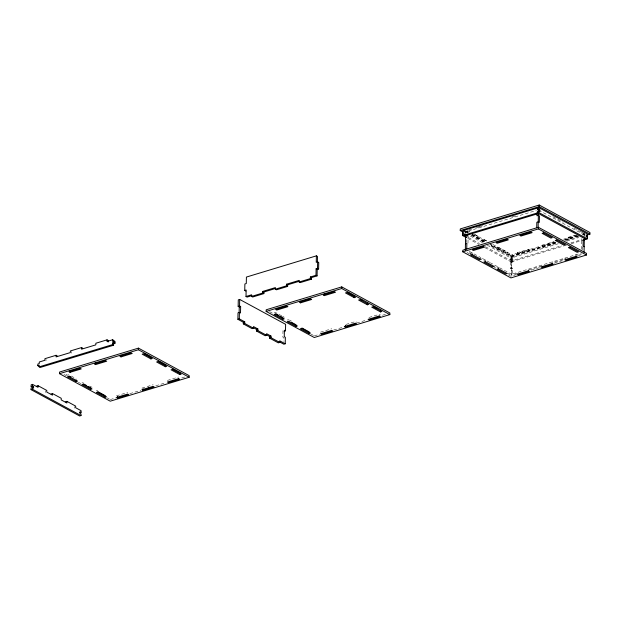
<?xml version="1.0" encoding="UTF-8"?>
<svg xmlns="http://www.w3.org/2000/svg" width="621" height="621" viewBox="0 0 621 621"><rect width="100%" height="100%" fill="white"/><g stroke="black" fill="none" stroke-linecap="round" stroke-linejoin="round"><path stroke-width="0.47" stroke-dasharray="3.1 2.33" d="M45.97 360.894L46.001 359.272M45.372 392.503L45.403 390.881M71.438 353.17L71.477 351.556M74.241 408.152L74.279 406.538M282.99 330.644L282.858 337.125L283.952 337.715L283.875 341.418M465.665 233.706L465.727 230.934M466.588 242.632L466.682 238.006M467.07 233.286L467.124 230.507L469.903 232.013M467.97 243.137L468.063 238.503M468.079 237.579L468.118 235.732M470.749 254.952L470.788 253.337L467.66 251.637M472.154 254.532L472.185 252.91L470.788 253.337M472.216 234.226L476.982 236.818L476.951 238.433L478.349 238.014L478.387 236.391L474.405 234.233M482.672 239.9L482.641 241.522L484.038 241.095L484.07 239.473L482.672 239.9L485.855 241.623M485.273 261.643L485.312 260.028L483.914 260.447L480.266 258.476M491.421 244.643L491.39 246.265L492.787 245.838L492.818 244.216M497.111 247.725L497.072 249.347L498.477 248.92L498.508 247.305L497.111 247.725L505.859 252.468L507.256 252.048L507.225 253.663L505.828 254.09L505.859 252.468M498.399 268.761L498.438 267.139L497.033 267.566L494.122 265.982M485.358 246.723L512.589 261.488L512.628 259.873L511.223 260.292L510.128 259.702L510.167 258.08L511.564 257.661L512.659 258.251L512.69 256.628L490.404 244.542M494.79 265.167L512.651 274.847L512.791 268.373L511.386 268.792L510.291 268.202L510.431 261.72L511.828 261.294L512.923 261.891L513.062 255.41L492.616 244.325M558.341 243.719L510.99 258.072L511.021 256.45L490.823 245.505M566.43 245.171L511.192 261.915L511.293 257.055L489.798 245.404M517.448 273.395L511.254 275.274L511.657 255.836L490.396 244.301M517.231 252.724L517.2 254.338L518.287 254.936L518.325 253.314L517.231 252.724L528.424 249.331L529.519 249.921L529.488 251.544L528.393 250.946L528.424 249.331M542.7 245L542.669 246.622L543.763 247.212L543.794 245.598L542.7 245L553.893 241.608L553.862 243.23L554.957 243.82L554.988 242.206L543.794 245.598M549.36 245.52L549.391 243.898M568.168 237.284L568.137 238.906L569.232 239.496L569.263 237.874L568.168 237.284L575.062 235.196M575.9 256.364L575.931 254.75L577.025 255.34L581.823 253.888M581.605 249.347L581.838 238.239M582.7 249.945L582.762 247.166L581.667 246.568L583.065 246.149M584.392 235.631L584.431 233.783L574.223 228.249M584.866 237.051L584.897 235.437M478.574 226.851L482.02 225.811M468.964 229.949L471.727 229.11M476.33 227.713L482.773 225.765M512.24 216.838L515.919 215.72M468.218 231.097L536.35 210.449M469.639 231.649L468.234 232.075L466.674 231.229M476.982 236.818L478.387 236.391M68.877 374.766L67.479 375.185L64.351 373.493M274.133 312.93L275.538 312.503L281.895 315.957M287.259 320.048L288.656 319.621M81.91 383.017L83.315 382.59M554.32 241.98L511.968 254.82L511.557 274.257L580.728 253.29M563.526 239.194L576.412 235.289M518.325 253.314L529.519 249.921M569.263 237.874L577.018 235.53M511.657 255.836L555.415 242.578M564.621 239.784L577.507 235.879M584.431 233.783L583.034 234.202L539.036 210.348M555.648 242.687L511.595 256.038L511.494 260.898L561.625 245.706M564.567 239.985L579.331 235.514M582.878 234.435L584.648 233.9M511.021 256.45L555.593 242.943M564.877 240.133L577.879 236.19M582.521 234.785L584.377 234.218M511.293 257.055L557.635 243.013M565.661 240.575L579.564 236.368M583.624 235.134L585.223 234.653M566.701 241.189L578.772 237.532M512.659 258.251L511.262 258.678L510.167 258.08M510.128 259.702L511.533 259.275L512.628 259.873M570.901 242.896L582.04 239.52M571.072 243.766L582.211 240.389M512.923 261.891L511.525 262.31L510.431 261.72M96.348 390.842L97.745 390.415M510.291 268.202L511.696 267.775L512.791 268.373M320.506 332.157L331.699 328.765M345.897 324.457L355.491 321.554L356.586 322.144M368.952 317.471L379.284 314.342L380.378 314.932M542.04 265.943L529.449 269.762L528.355 269.165M563.131 259.555L553.233 262.551L552.139 261.961M116.469 395.833L127.67 392.441M141.937 388.117L153.139 384.725M167.414 380.401L178.607 377.009M314.296 335.883L319.823 334.207M333.648 330.023L342.87 327.228M356.687 323.036L366.825 319.962M382.497 315.22L386.177 314.102M516.478 274.614L510.943 276.291L507.668 274.513M531.219 270.143L540.441 267.356M554.258 263.164L563.48 260.37M577.305 256.178L581.908 254.789M110.259 399.567L115.832 397.882M129.758 393.66L140.905 390.283M155.762 385.781L165.046 382.963M181.759 377.902L185.477 376.776M581.388 231.889L583.88 233.248M552.954 216.713L563.162 222.248M581.799 240.094L582.894 240.684M564.737 258.142L565.832 258.732M484.07 239.473L487.252 241.196M498.508 247.305L507.256 252.048M474.11 234.296L487.57 241.592M466.573 231.392L468.281 232.316M472.527 234.622L486.142 241.996M465.23 230.896L468.141 232.479M471.991 234.559L485.63 241.957M464.733 231.354L467.256 232.728M471.463 235.01L484.931 242.306M463.514 231.152L466.643 232.844M471.386 235.421L484.233 242.384M470.392 236.065L483.076 242.943M487.306 245.233L510.99 258.072M468.498 237.587L479.459 243.525M467.745 238.355L478.814 244.364M484.784 247.593L511.192 261.915M469.266 251.326L480.933 257.653M482.393 258.445L489.682 262.396M490.411 262.792L492.6 263.979M507.349 273.155L511.254 275.274M467.062 252.499L469.608 253.88M494.207 267.216L495.9 268.132M282.695 316.384L284.286 317.246M289.386 320.017L291.575 321.204M269.568 311.633L272.961 313.473M311.012 334.106L313.473 335.441M71.26 376.054L76.034 378.647M89.672 386.045L92.063 387.333M63.971 374.471L66.501 375.845M78.285 382.233L80.808 383.599M106.897 397.743L109.42 399.109"/><path stroke-width="0.93" d="M65.531 401.795L66.928 401.368L75.677 406.111L75.646 407.733L81.11 410.698L81.079 412.313L79.985 411.723L79.946 413.345L81.041 413.935L81.009 415.558L79.612 415.977L31.05 389.654L31.081 388.032L32.486 387.613L33.581 388.203L33.612 386.58L32.517 385.99L31.12 386.417L31.151 384.795L32.548 384.368L38.021 387.333L38.052 385.711L36.655 386.138M81.009 415.558L32.447 389.227L32.486 387.613M32.517 385.99L32.548 384.368M38.906 366.25L37.811 365.66L37.842 364.038L39.247 363.619L39.278 361.996L44.875 360.296L44.906 358.682L56.107 355.29L57.202 355.88M113.604 345.222L112.51 344.632L112.541 343.009L113.635 343.607L113.604 345.222L40.272 367.446L39.177 366.856L39.208 365.233L37.811 365.66M51.093 393.962L52.49 393.543L52.459 395.158L46.769 392.076L46.8 390.462L38.052 385.711M56.107 355.29L56.069 356.904L70.344 352.581L70.383 350.958L81.576 347.566L82.671 348.164M59.484 373.671L59.515 372.057L138.444 348.133L189.188 375.651L189.157 377.265L110.228 401.189L59.484 373.671L138.413 349.755L189.157 377.265M66.928 401.368L66.889 402.99L61.207 399.908L61.238 398.286L52.49 393.543M70.064 372.313L68.97 371.723L80.163 368.331L81.258 368.921L70.064 372.313L70.095 370.698M76.189 381.55L67.441 376.807L68.838 376.388L77.594 381.131L76.189 381.55L76.228 379.936M81.576 347.566L81.545 349.188L95.813 344.865L95.851 343.242L107.045 339.85L108.139 340.44L108.108 342.062M90.627 389.383L81.879 384.632L83.276 384.213L92.024 388.956L90.627 389.383L90.658 387.76L88.275 386.464M95.533 364.597L94.439 364.007L105.64 360.615L106.727 361.205L95.533 364.597L95.572 362.975M105.065 397.207L96.317 392.464L97.714 392.037L106.463 396.78L105.065 397.207L105.096 395.585L97.939 391.704M107.045 339.85L107.014 341.472L112.611 339.772L113.705 340.362M112.611 339.772L112.572 341.395L113.977 340.968L115.071 341.558L115.032 343.18L113.635 343.607M115.032 343.18L113.938 342.59L113.977 340.968M117.532 398.053L116.438 397.456L127.631 394.063L128.726 394.653L117.532 398.053L117.563 396.431M121.002 356.881L119.907 356.283L131.109 352.891L132.203 353.489L121.002 356.881L121.041 355.259M138.413 349.755L138.444 348.133M143.001 390.33L141.906 389.74L153.1 386.347L154.194 386.937L143.001 390.33L143.032 388.707M148.598 388.637L148.629 387.015M150.919 358.907L142.17 354.164L143.575 353.737L152.324 358.48L150.919 358.907L150.957 357.285L148.566 355.988M165.357 366.732L156.608 361.989L158.006 361.562L166.762 366.305L165.357 366.732L165.396 365.109L158.231 361.228M179.795 374.556L171.047 369.813L172.444 369.394L181.192 374.137L179.795 374.556L179.826 372.942M285.489 330.814L284.395 330.225L284.255 336.698L285.35 337.296L285.218 343.778L279.745 340.813L279.714 342.427L270.966 337.684L270.997 336.07L266.619 333.694L266.588 335.317L257.839 330.574L257.87 328.951L253.5 326.576L253.461 328.199L244.713 323.456L244.744 321.833L243.347 322.26L237.882 319.295L238.014 312.813L239.419 312.394L240.506 312.984L240.645 306.502L239.551 305.912L238.154 306.339L238.285 299.858L239.683 299.431L285.621 324.333L285.489 330.814L284.084 331.241M239.132 312.479L239.248 306.929L238.154 306.339M244.744 321.833L239.279 318.868L239.419 312.394M239.551 305.912L239.683 299.431M253.461 328.199L252.064 328.625L243.316 323.883L243.347 322.26M245.838 291.032L244.744 290.442L244.876 283.96L246.281 283.533L246.413 277.059L316.384 255.852L317.478 256.442L317.362 262M251.901 295.635L247.096 297.086L246.009 296.496L246.141 290.015L244.744 290.442M263.863 293.617L262.768 293.027L262.799 291.404L263.894 292.002L263.863 293.617L252.662 297.017L251.567 296.419L251.606 294.796L246.009 296.496M266.588 335.317L265.19 335.736L256.442 330.993L256.473 329.378L252.825 327.399M266.137 311.416L266.176 309.794L341.744 286.894L389.864 312.984L389.833 314.606L314.265 337.506L266.137 311.416L341.713 288.517L389.833 314.606M279.714 342.427L278.309 342.854L269.561 338.111L269.599 336.489L265.951 334.517M287.647 286.413L286.553 285.815L286.591 284.201L287.686 284.791L287.647 286.413L276.454 289.805L275.359 289.207L275.398 287.593L262.799 291.404M282.85 319.295L274.102 314.552L275.499 314.125L284.247 318.868L282.85 319.295L282.889 317.673M295.976 326.405L287.228 321.662L288.625 321.243L297.374 325.986L295.976 326.405L296.007 324.791L292.033 322.633M311.439 279.202L310.345 278.612L310.384 276.989L311.478 277.579L311.439 279.202L300.246 282.594L299.151 282.004L299.182 280.382L286.591 284.201M300.517 302.846L299.423 302.256L310.616 298.864L311.711 299.454L300.517 302.846L300.548 301.232M309.103 333.524L300.347 328.781L301.752 328.354L310.5 333.097L309.103 333.524L309.134 331.901L301.977 328.02M316.112 268.815L317.207 269.405L317.075 275.887L315.98 275.289L316.112 268.815L317.517 268.388L318.604 268.978L318.744 262.497L317.649 261.907L316.252 262.334L316.384 255.852M317.517 268.388L317.649 261.907M324.309 295.635L323.215 295.045L334.409 291.653L335.503 292.243L324.309 295.635L324.341 294.02M341.713 288.517L341.744 286.894M345.354 327.158L344.259 326.568L355.46 323.176L356.555 323.766L345.354 327.158L345.392 325.536M354.226 297.661L345.47 292.918L346.875 292.499L355.623 297.242L354.226 297.661L354.257 296.046M367.345 304.779L358.596 300.036L359.994 299.609L368.75 304.352L367.345 304.779L367.384 303.157M380.471 311.897L371.723 307.154L373.12 306.727L381.868 311.47L380.471 311.897L380.502 310.275M462.777 231.936L460.239 230.562L460.277 228.939L539.207 205.023L589.95 232.533L589.919 234.148L587.132 234.994M466.037 237.432L462.629 235.584L462.73 230.725L538.865 207.655L587.419 233.985L587.319 238.844L584.066 239.83M462.792 251.823L462.824 250.201L538.391 227.302L586.519 253.391L586.48 255.006L510.912 277.913L462.792 251.823L538.36 228.916L586.48 255.006M464.135 230.306L464.097 231.92L462.699 232.347M465.315 250.372L465.649 234.637M466.736 249.021L466.852 243.463L465.455 243.89M467.031 235.134L466.992 236.989L465.587 237.408M536.707 227.814L536.823 222.264L538.228 221.837L539.315 222.427L539.455 215.953L538.36 215.355L536.963 215.782L537.018 213.003M537.468 208.082L537.429 209.704L538.826 209.277L539.921 209.867L539.89 211.489L538.795 210.899L537.398 211.319L537.359 212.941L585.921 239.264M538.112 227.395L538.399 213.508M538.36 228.916L538.391 227.302M587.319 238.844L538.764 212.514L538.865 207.655M589.919 234.148L539.168 206.638L539.207 205.023M584.043 252.297L584.338 238.41M317.207 269.405L318.604 268.978M460.239 230.562L539.168 206.638M310.384 276.989L315.98 275.289M263.894 292.002L275.592 288.454M287.686 284.791L299.376 281.243M311.478 277.579L317.075 275.887M251.567 296.419L262.768 293.027M275.359 289.207L286.553 285.815M299.151 282.004L310.345 278.612M462.668 233.97L464.066 233.543L464.034 235.165L465.121 235.755L538.454 213.531M462.629 235.584L538.764 212.514M112.541 343.009L113.938 342.59M39.177 366.856L112.51 344.632M239.248 306.929L240.645 306.502M237.882 319.295L239.279 318.868M33.612 386.58L32.214 387.007L31.12 386.417M243.316 323.883L244.713 323.456M31.05 389.654L32.447 389.227M256.473 329.378L257.87 328.951M256.442 330.993L257.839 330.574M269.599 336.489L270.997 336.07M269.561 338.111L270.966 337.684M285.218 343.778L283.813 344.197L279.124 341.659M79.674 412.74L81.079 412.313M587.388 235.6L586.294 235.01L586.263 236.632L587.357 237.222M584.299 240.257L583.204 239.667L583.065 246.149L584.159 246.739M347.892 292.592L353.465 295.612M361.018 299.71L362.61 300.572M373.345 306.394L377.327 308.552M275.724 313.791L278.907 315.515M280.498 316.376L282.089 317.246M144.592 353.838L146.975 355.127M172.669 369.06L175.852 370.784M177.443 371.645L179.034 372.507M69.063 376.054L70.654 376.916M83.501 383.879L86.684 385.602M286.824 306.075L275.631 309.468L276.725 310.058L287.919 306.665L286.824 306.075M483.48 246.475L472.278 249.867L473.373 250.465L484.574 247.073L483.48 246.475M507.264 239.264L496.07 242.664L497.165 243.253L508.358 239.861L507.264 239.264M531.056 232.06L519.862 235.452L520.957 236.042L532.15 232.65L531.056 232.06M472.154 254.532L470.749 254.952L479.505 259.694L480.902 259.275L472.154 254.532M543.522 232.898L542.125 233.325L550.874 238.068L552.271 237.641L543.522 232.898M485.273 261.643L483.875 262.07L492.624 266.813L494.029 266.386L485.273 261.643M556.649 240.016L555.252 240.443L564 245.186L565.397 244.759L556.649 240.016M498.399 268.761L497.002 269.188L505.75 273.931L507.147 273.504L498.399 268.761M569.775 247.135L568.37 247.554L577.119 252.297L578.524 251.878L569.775 247.135M331.668 330.38L320.475 333.772L321.569 334.37L332.763 330.977L331.668 330.38M379.252 315.965L368.051 319.357L369.146 319.947L380.339 316.555L379.252 315.965M528.316 270.787L517.122 274.179L518.217 274.769L529.41 271.377L528.316 270.787M552.108 263.576L540.914 266.968L542.009 267.566L553.202 264.173L552.108 263.576M575.9 256.364L564.706 259.757L565.801 260.354L576.994 256.962L575.9 256.364M178.569 378.624L167.375 382.016L168.47 382.614L179.663 379.221L178.569 378.624"/></g></svg>
